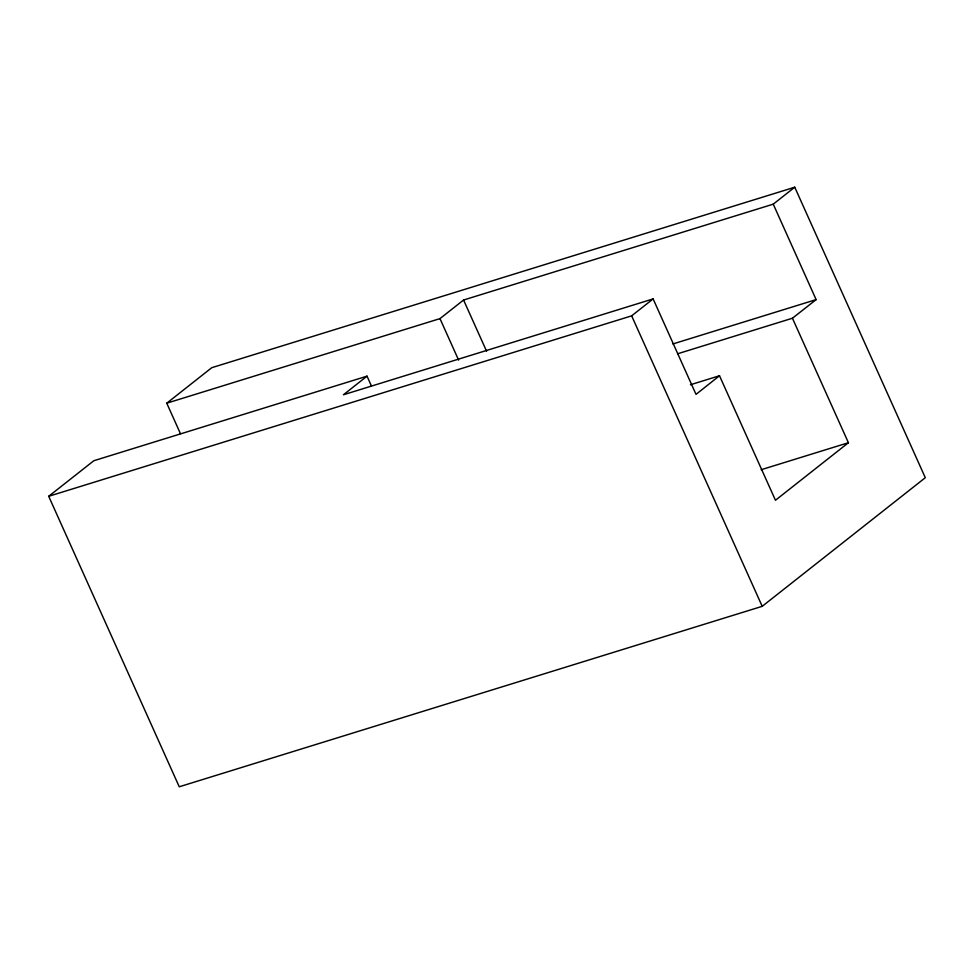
<?xml version="1.0" encoding="UTF-8"?>
<svg xmlns="http://www.w3.org/2000/svg" width="974" height="974" viewBox="0 0 974 974"><rect width="100%" height="100%" fill="white"/><g stroke="black" fill="none" stroke-linecap="round" stroke-linejoin="round"><path stroke-width="1.46" d="M367.028 376.159L93.845 460.726L48.7 496.29L179.253 786.785L762.204 606.327L925.3 477.71L794.747 187.215L773.246 204.163L816.127 299.615L792.446 318.23L848.415 442.72L775.462 500.259L719.506 375.757L696.008 394.36L653.128 298.908L343.42 394.774L367.028 376.159L371.374 385.85M180.433 433.637L166.761 403.199L211.796 367.673L794.747 187.215M166.761 403.199L439.98 318.62L463.575 300.016L773.246 204.163M48.7 496.29L631.651 315.844L653.128 298.908M672.876 343.956L816.127 299.615M677.624 353.781L792.446 318.23M690.432 384.754L719.506 375.757M761.205 469.712L848.415 442.72M631.651 315.844L762.204 606.327M463.575 300.016L486.574 351.2M439.98 318.62L458.62 360.124"/></g></svg>
